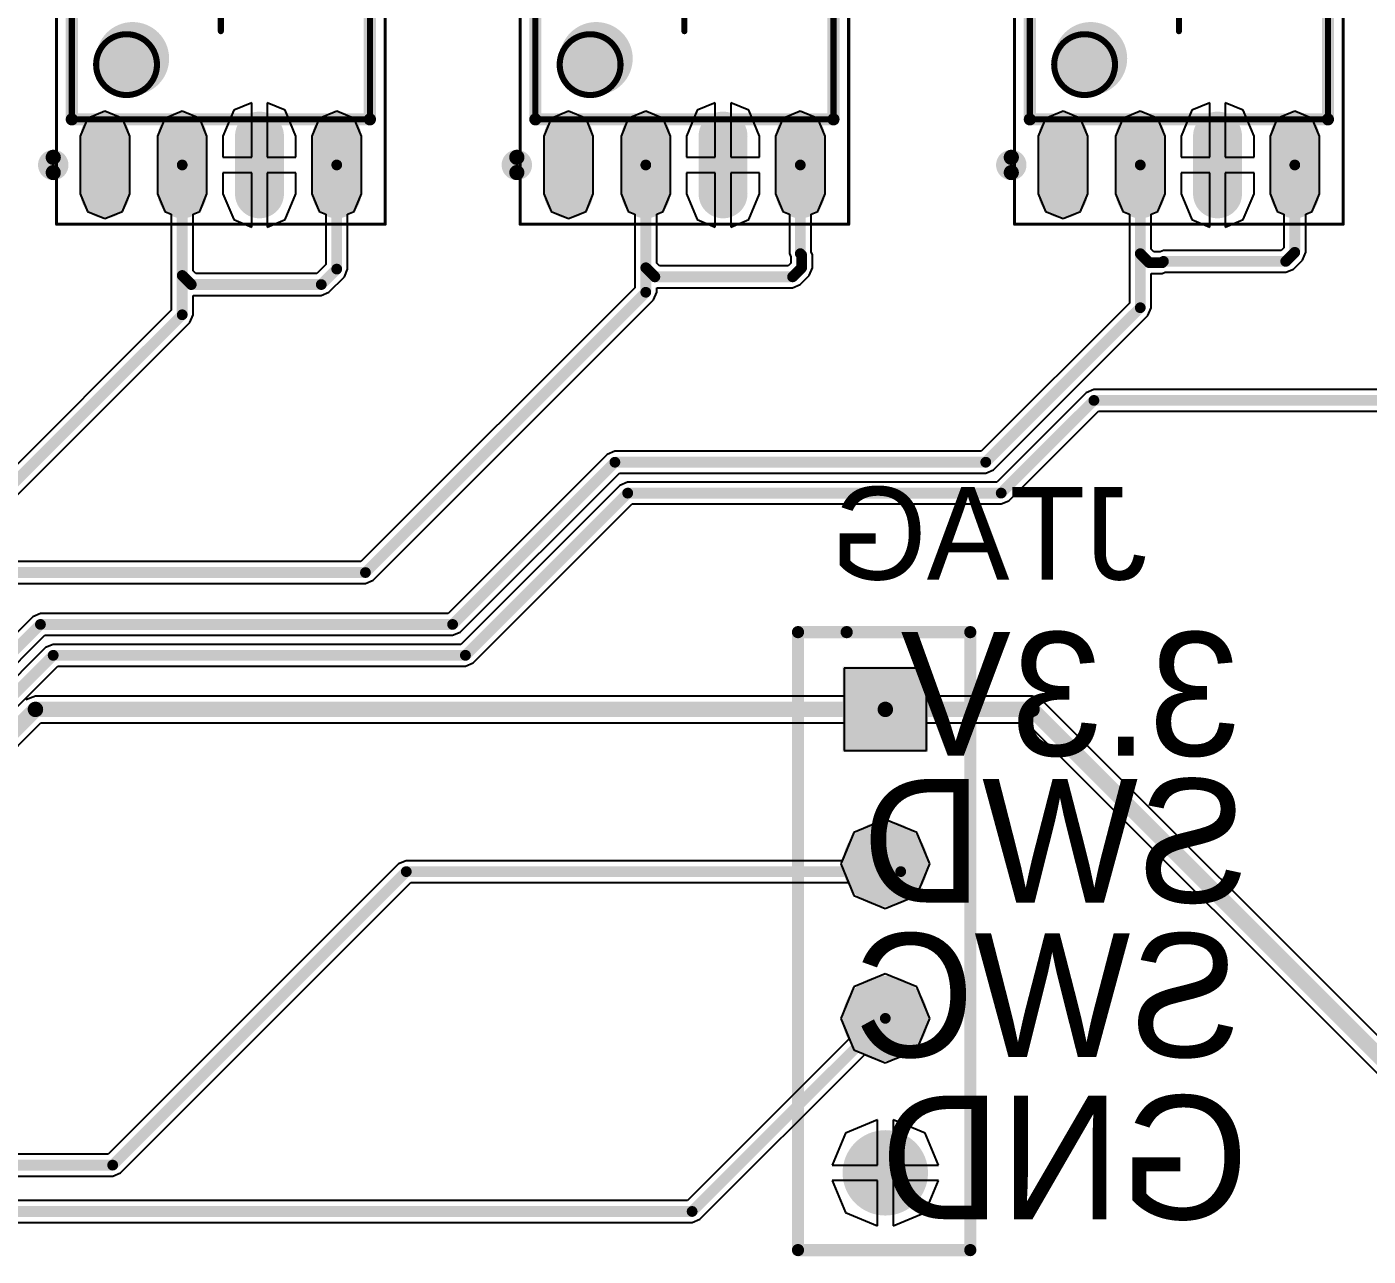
# Model space of a CAD drawing. Header units: millimetres. Extents: x 67 to 176, y 11 to 117.
# Drawn here: x 137.53 to 159.58, y 69.37 to 89.58 of the extents above; entities that cross this region are included whole.
import ezdxf

# ---------------------------------------------------------------- set-up
doc = ezdxf.new("R2010")
doc.units = ezdxf.units.MM
for name, color, linetype in [('BottomLayer', 5, 'Continuous'), ('BottomOverlay', 54, 'Continuous'), ('BottomSolder', 6, 'Continuous'), ('Mechanical13', 56, 'Continuous'), ('Mechanical15', 56, 'Continuous'), ('MultiLayer', 9, 'Continuous'), ('PadHoleLayer', 156, 'Continuous'), ('TopLayer', 1, 'Continuous'), ('TopOverlay', 2, 'Continuous'), ('TopPaste', 8, 'Continuous'), ('TopSolder', 216, 'Continuous')]:
    doc.layers.add(name, color=color, linetype=linetype)

# ---------------------------------------------------------------- blocks, each defined once
blk = doc.blocks.new('JTAG_____________B_4')
at = {"layer": 'BottomLayer', "const_width": 0.6}
for points in [[(-0.3, 7.62, 1), (0.3, 7.62, 1)], [(-0.3, 5.08, 1), (0.3, 5.08, 1)], [(-0.3, 2.54, 1), (0.3, 2.54, 1)]]:
    blk.add_lwpolyline(points, format="xyb", close=True, dxfattribs=at)
at = {"layer": 'BottomLayer'}
blk.add_solid([(-0.6, -0.6), (0.6, -0.6), (-0.6, 0.6), (0.6, 0.6)], dxfattribs=at)
at = {"layer": 'BottomOverlay', "const_width": 0.2}
for points in [[(1.435, 8.89), (-1.397, 8.89)], [(-1.397, 8.89), (-1.397, -1.27)], [(1.435, 8.89), (1.435, -1.27)], [(1.435, -1.27), (-1.397, -1.27)], [(1.435, -1.27), (0.635, -1.27)]]:
    blk.add_lwpolyline(points, dxfattribs=at)
at = {"layer": 'BottomOverlay', "const_width": 0.1}
for points in [[(-1.447, 8.89, 1), (-1.347, 8.89, 1)], [(-1.447, 8.89, 1), (-1.347, 8.89, 1)], [(1.385, 8.89, 1), (1.485, 8.89, 1)], [(1.385, 8.89, 1), (1.485, 8.89, 1)], [(-1.447, -1.27, 1), (-1.347, -1.27, 1)], [(-1.447, -1.27, 1), (-1.347, -1.27, 1)], [(0.585, -1.27, 1), (0.685, -1.27, 1)], [(1.385, -1.27, 1), (1.485, -1.27, 1)], [(1.385, -1.27, 1), (1.485, -1.27, 1)], [(1.385, -1.27, 1), (1.485, -1.27, 1)]]:
    blk.add_lwpolyline(points, format="xyb", close=True, dxfattribs=at)
at = {"layer": 'BottomSolder', "const_width": 0.702}
for points in [[(-0.351, 7.62, 1), (0.351, 7.62, 1)], [(-0.351, 5.08, 1), (0.351, 5.08, 1)], [(-0.351, 2.54, 1), (0.351, 2.54, 1)]]:
    blk.add_lwpolyline(points, format="xyb", close=True, dxfattribs=at)
at = {"layer": 'BottomSolder'}
blk.add_solid([(-0.702, -0.702), (0.702, -0.702), (-0.702, 0.702), (0.702, 0.702)], dxfattribs=at)
at = {"layer": 'MultiLayer', "const_width": 0.6}
for points in [[(-0.3, 7.62, 1), (0.3, 7.62, 1)], [(-0.3, 5.08, 1), (0.3, 5.08, 1)], [(-0.3, 2.54, 1), (0.3, 2.54, 1)]]:
    blk.add_lwpolyline(points, format="xyb", close=True, dxfattribs=at)
at = {"layer": 'MultiLayer'}
blk.add_solid([(-0.6, -0.6), (0.6, -0.6), (-0.6, 0.6), (0.6, 0.6)], dxfattribs=at)
at = {"layer": 'PadHoleLayer', "const_width": 0.3}
for points in [[(-0.15, 7.62, 1), (0.15, 7.62, 1)], [(-0.15, 5.08, 1), (0.15, 5.08, 1)], [(-0.15, 2.54, 1), (0.15, 2.54, 1)], [(-0.15, 0, 1), (0.15, 0, 1)]]:
    blk.add_lwpolyline(points, format="xyb", close=True, dxfattribs=at)
at = {"layer": 'TopLayer', "const_width": 0.6}
for points in [[(-0.3, 7.62, 1), (0.3, 7.62, 1)], [(-0.3, 5.08, 1), (0.3, 5.08, 1)], [(-0.3, 2.54, 1), (0.3, 2.54, 1)]]:
    blk.add_lwpolyline(points, format="xyb", close=True, dxfattribs=at)
at = {"layer": 'TopLayer'}
blk.add_solid([(-0.6, -0.6), (0.6, -0.6), (-0.6, 0.6), (0.6, 0.6)], dxfattribs=at)
at = {"layer": 'TopSolder', "const_width": 0.702}
for points in [[(-0.351, 7.62, 1), (0.351, 7.62, 1)], [(-0.351, 5.08, 1), (0.351, 5.08, 1)], [(-0.351, 2.54, 1), (0.351, 2.54, 1)]]:
    blk.add_lwpolyline(points, format="xyb", close=True, dxfattribs=at)
at = {"layer": 'TopSolder'}
blk.add_solid([(-0.702, -0.702), (0.702, -0.702), (-0.702, 0.702), (0.702, 0.702)], dxfattribs=at)
blk = doc.blocks.new('TC4428_60')
at = {"layer": 'Mechanical13', "const_width": 0.1}
for points in [[(-1.95, 2.45), (-1.95, -2.45)], [(-1.95, 2.45), (1.95, 2.45)], [(1.95, 2.45), (1.95, -2.45)], [(-1.95, -2.45), (1.95, -2.45)]]:
    blk.add_lwpolyline(points, dxfattribs=at)
at = {"layer": 'Mechanical13'}
for points, const_width in [([(-1.975, 2.45, 1), (-1.925, 2.45, 1)], 0.05), ([(-1.975, 2.45, 1), (-1.925, 2.45, 1)], 0.05), ([(1.925, 2.45, 1), (1.975, 2.45, 1)], 0.05), ([(1.925, 2.45, 1), (1.975, 2.45, 1)], 0.05), ([(-0.55, 1.55, 1), (-1.55, 1.55, 1)], 0.1), ([(-1.575, 1.55, 1), (-1.525, 1.55, 1)], 0.05), ([(-0.575, 1.55, 1), (-0.525, 1.55, 1)], 0.05), ([(-1.975, -2.45, 1), (-1.925, -2.45, 1)], 0.05), ([(-1.975, -2.45, 1), (-1.925, -2.45, 1)], 0.05), ([(1.925, -2.45, 1), (1.975, -2.45, 1)], 0.05), ([(1.925, -2.45, 1), (1.975, -2.45, 1)], 0.05)]:
    blk.add_lwpolyline(points, format="xyb", close=True, dxfattribs=dict(at, const_width=const_width))
at = {"layer": 'Mechanical15'}
for points, const_width in [([(-3.675, 2.7), (-3.675, -2.7)], 0.05), ([(-3.675, 2.7), (3.675, 2.7)], 0.05), ([(3.675, 2.7), (3.675, -2.7)], 0.05), ([(0, 0.5), (0, -0.5)], 0.1), ([(-0.5, 0), (0.5, 0)], 0.1), ([(-3.675, -2.7), (3.675, -2.7)], 0.05)]:
    blk.add_lwpolyline(points, dxfattribs=dict(at, const_width=const_width))
for points, const_width in [([(-3.687, 2.7, 1), (-3.662, 2.7, 1)], 0.025), ([(-3.687, 2.7, 1), (-3.662, 2.7, 1)], 0.025), ([(3.663, 2.7, 1), (3.688, 2.7, 1)], 0.025), ([(3.663, 2.7, 1), (3.688, 2.7, 1)], 0.025), ([(-0.025, 0.5, 1), (0.025, 0.5, 1)], 0.05), ([(-0.525, 0, 1), (-0.475, 0, 1)], 0.05), ([(0.475, 0, 1), (0.525, 0, 1)], 0.05), ([(-0.025, -0.5, 1), (0.025, -0.5, 1)], 0.05), ([(-3.687, -2.7, 1), (-3.662, -2.7, 1)], 0.025), ([(-3.687, -2.7, 1), (-3.662, -2.7, 1)], 0.025), ([(3.663, -2.7, 1), (3.688, -2.7, 1)], 0.025), ([(3.663, -2.7, 1), (3.688, -2.7, 1)], 0.025)]:
    blk.add_lwpolyline(points, format="xyb", close=True, dxfattribs=dict(at, const_width=const_width))
at = {"layer": 'TopLayer', "const_width": 0.6}
for points in [[(-3.175, 1.905), (-2.225, 1.905)], [(2.225, 1.905), (3.175, 1.905)], [(-3.175, 0.635), (-2.225, 0.635)], [(2.225, 0.635), (3.175, 0.635)], [(-3.175, -0.635), (-2.225, -0.635)], [(2.225, -0.635), (3.175, -0.635)], [(-3.175, -1.905), (-2.225, -1.905)], [(2.225, -1.905), (3.175, -1.905)]]:
    blk.add_lwpolyline(points, dxfattribs=at)
at = {"layer": 'TopLayer', "const_width": 0.3}
for points in [[(-3.325, 1.905, 1), (-3.025, 1.905, 1)], [(-2.375, 1.905, 1), (-2.075, 1.905, 1)], [(2.075, 1.905, 1), (2.375, 1.905, 1)], [(3.025, 1.905, 1), (3.325, 1.905, 1)], [(-3.325, 0.635, 1), (-3.025, 0.635, 1)], [(-2.375, 0.635, 1), (-2.075, 0.635, 1)], [(2.075, 0.635, 1), (2.375, 0.635, 1)], [(3.025, 0.635, 1), (3.325, 0.635, 1)], [(-3.325, -0.635, 1), (-3.025, -0.635, 1)], [(-2.375, -0.635, 1), (-2.075, -0.635, 1)], [(2.075, -0.635, 1), (2.375, -0.635, 1)], [(3.025, -0.635, 1), (3.325, -0.635, 1)], [(-3.325, -1.905, 1), (-3.025, -1.905, 1)], [(-2.375, -1.905, 1), (-2.075, -1.905, 1)], [(2.075, -1.905, 1), (2.375, -1.905, 1)], [(3.025, -1.905, 1), (3.325, -1.905, 1)]]:
    blk.add_lwpolyline(points, format="xyb", close=True, dxfattribs=at)
at = {"layer": 'TopOverlay'}
for points, const_width in [([(-2.575, 2.755, 1), (-2.825, 2.755, 1)], 0.25), ([(-2.887, 2.755, 1), (-2.763, 2.755, 1)], 0.125), ([(-2.637, 2.755, 1), (-2.512, 2.755, 1)], 0.125), ([(-2, 2.45, 1), (-1.9, 2.45, 1)], 0.1), ([(-2, 2.45, 1), (-1.9, 2.45, 1)], 0.1), ([(1.9, 2.45, 1), (2, 2.45, 1)], 0.1), ([(1.9, 2.45, 1), (2, 2.45, 1)], 0.1), ([(-0.65, 1.45, 1), (-1.25, 1.45, 1)], 0.6), ([(-1.4, 1.45, 1), (-1.1, 1.45, 1)], 0.3), ([(-0.8, 1.45, 1), (-0.5, 1.45, 1)], 0.3), ([(-2, -2.45, 1), (-1.9, -2.45, 1)], 0.1), ([(-2, -2.45, 1), (-1.9, -2.45, 1)], 0.1), ([(1.9, -2.45, 1), (2, -2.45, 1)], 0.1), ([(1.9, -2.45, 1), (2, -2.45, 1)], 0.1)]:
    blk.add_lwpolyline(points, format="xyb", close=True, dxfattribs=dict(at, const_width=const_width))
at = {"layer": 'TopOverlay', "const_width": 0.2}
for points in [[(-1.95, 2.45), (-1.95, -2.45)], [(-1.95, 2.45), (1.95, 2.45)], [(1.95, 2.45), (1.95, -2.45)], [(-1.95, -2.45), (1.95, -2.45)]]:
    blk.add_lwpolyline(points, dxfattribs=at)
at = {"layer": 'TopPaste', "const_width": 0.6}
for points in [[(-3.175, 1.905), (-2.225, 1.905)], [(2.225, 1.905), (3.175, 1.905)], [(-3.175, 0.635), (-2.225, 0.635)], [(2.225, 0.635), (3.175, 0.635)], [(-3.175, -0.635), (-2.225, -0.635)], [(2.225, -0.635), (3.175, -0.635)], [(-3.175, -1.905), (-2.225, -1.905)], [(2.225, -1.905), (3.175, -1.905)]]:
    blk.add_lwpolyline(points, dxfattribs=at)
at = {"layer": 'TopPaste', "const_width": 0.3}
for points in [[(-3.325, 1.905, 1), (-3.025, 1.905, 1)], [(-2.375, 1.905, 1), (-2.075, 1.905, 1)], [(2.075, 1.905, 1), (2.375, 1.905, 1)], [(3.025, 1.905, 1), (3.325, 1.905, 1)], [(-3.325, 0.635, 1), (-3.025, 0.635, 1)], [(-2.375, 0.635, 1), (-2.075, 0.635, 1)], [(2.075, 0.635, 1), (2.375, 0.635, 1)], [(3.025, 0.635, 1), (3.325, 0.635, 1)], [(-3.325, -0.635, 1), (-3.025, -0.635, 1)], [(-2.375, -0.635, 1), (-2.075, -0.635, 1)], [(2.075, -0.635, 1), (2.375, -0.635, 1)], [(3.025, -0.635, 1), (3.325, -0.635, 1)], [(-3.325, -1.905, 1), (-3.025, -1.905, 1)], [(-2.375, -1.905, 1), (-2.075, -1.905, 1)], [(2.075, -1.905, 1), (2.375, -1.905, 1)], [(3.025, -1.905, 1), (3.325, -1.905, 1)]]:
    blk.add_lwpolyline(points, format="xyb", close=True, dxfattribs=at)
at = {"layer": 'TopSolder', "const_width": 0.803}
for points in [[(-3.175, 1.905), (-2.225, 1.905)], [(2.225, 1.905), (3.175, 1.905)], [(-3.175, 0.635), (-2.225, 0.635)], [(2.225, 0.635), (3.175, 0.635)], [(-3.175, -0.635), (-2.225, -0.635)], [(2.225, -0.635), (3.175, -0.635)], [(-3.175, -1.905), (-2.225, -1.905)], [(2.225, -1.905), (3.175, -1.905)]]:
    blk.add_lwpolyline(points, dxfattribs=at)
at = {"layer": 'TopSolder', "const_width": 0.402}
for points in [[(-3.376, 1.905, 1), (-2.974, 1.905, 1)], [(-2.426, 1.905, 1), (-2.024, 1.905, 1)], [(2.024, 1.905, 1), (2.426, 1.905, 1)], [(2.974, 1.905, 1), (3.376, 1.905, 1)], [(-3.376, 0.635, 1), (-2.974, 0.635, 1)], [(-2.426, 0.635, 1), (-2.024, 0.635, 1)], [(2.024, 0.635, 1), (2.426, 0.635, 1)], [(2.974, 0.635, 1), (3.376, 0.635, 1)], [(-3.376, -0.635, 1), (-2.974, -0.635, 1)], [(-2.426, -0.635, 1), (-2.024, -0.635, 1)], [(2.024, -0.635, 1), (2.426, -0.635, 1)], [(2.974, -0.635, 1), (3.376, -0.635, 1)], [(-3.376, -1.905, 1), (-2.974, -1.905, 1)], [(-2.426, -1.905, 1), (-2.024, -1.905, 1)], [(2.024, -1.905, 1), (2.426, -1.905, 1)], [(2.974, -1.905, 1), (3.376, -1.905, 1)]]:
    blk.add_lwpolyline(points, format="xyb", close=True, dxfattribs=at)
blk = doc.blocks.new('TC4428_63')
at = {"layer": 'Mechanical13', "const_width": 0.1}
for points in [[(-1.95, 2.45), (1.95, 2.45)], [(-1.95, 2.45), (-1.95, -2.45)], [(1.95, 2.45), (1.95, -2.45)], [(-1.95, -2.45), (1.95, -2.45)]]:
    blk.add_lwpolyline(points, dxfattribs=at)
at = {"layer": 'Mechanical13'}
for points, const_width in [([(-1.975, 2.45, 1), (-1.925, 2.45, 1)], 0.05), ([(-1.975, 2.45, 1), (-1.925, 2.45, 1)], 0.05), ([(1.925, 2.45, 1), (1.975, 2.45, 1)], 0.05), ([(1.925, 2.45, 1), (1.975, 2.45, 1)], 0.05), ([(-0.55, 1.55, 1), (-1.55, 1.55, 1)], 0.1), ([(-1.575, 1.55, 1), (-1.525, 1.55, 1)], 0.05), ([(-0.575, 1.55, 1), (-0.525, 1.55, 1)], 0.05), ([(-1.975, -2.45, 1), (-1.925, -2.45, 1)], 0.05), ([(-1.975, -2.45, 1), (-1.925, -2.45, 1)], 0.05), ([(1.925, -2.45, 1), (1.975, -2.45, 1)], 0.05), ([(1.925, -2.45, 1), (1.975, -2.45, 1)], 0.05)]:
    blk.add_lwpolyline(points, format="xyb", close=True, dxfattribs=dict(at, const_width=const_width))
at = {"layer": 'Mechanical15'}
for points, const_width in [([(-3.675, 2.7), (3.675, 2.7)], 0.05), ([(-3.675, 2.7), (-3.675, -2.7)], 0.05), ([(3.675, 2.7), (3.675, -2.7)], 0.05), ([(0, 0.5), (0, -0.5)], 0.1), ([(-0.5, 0), (0.5, 0)], 0.1), ([(-3.675, -2.7), (3.675, -2.7)], 0.05)]:
    blk.add_lwpolyline(points, dxfattribs=dict(at, const_width=const_width))
for points, const_width in [([(-3.687, 2.7, 1), (-3.662, 2.7, 1)], 0.025), ([(-3.687, 2.7, 1), (-3.662, 2.7, 1)], 0.025), ([(3.663, 2.7, 1), (3.688, 2.7, 1)], 0.025), ([(3.663, 2.7, 1), (3.688, 2.7, 1)], 0.025), ([(-0.025, 0.5, 1), (0.025, 0.5, 1)], 0.05), ([(-0.525, 0, 1), (-0.475, 0, 1)], 0.05), ([(0.475, 0, 1), (0.525, 0, 1)], 0.05), ([(-0.025, -0.5, 1), (0.025, -0.5, 1)], 0.05), ([(-3.687, -2.7, 1), (-3.662, -2.7, 1)], 0.025), ([(-3.687, -2.7, 1), (-3.662, -2.7, 1)], 0.025), ([(3.663, -2.7, 1), (3.688, -2.7, 1)], 0.025), ([(3.663, -2.7, 1), (3.688, -2.7, 1)], 0.025)]:
    blk.add_lwpolyline(points, format="xyb", close=True, dxfattribs=dict(at, const_width=const_width))
at = {"layer": 'TopLayer', "const_width": 0.6}
for points in [[(-3.175, 1.905), (-2.225, 1.905)], [(2.225, 1.905), (3.175, 1.905)], [(-3.175, 0.635), (-2.225, 0.635)], [(2.225, 0.635), (3.175, 0.635)], [(-3.175, -0.635), (-2.225, -0.635)], [(2.225, -0.635), (3.175, -0.635)], [(-3.175, -1.905), (-2.225, -1.905)], [(2.225, -1.905), (3.175, -1.905)]]:
    blk.add_lwpolyline(points, dxfattribs=at)
at = {"layer": 'TopLayer', "const_width": 0.3}
for points in [[(-3.325, 1.905, 1), (-3.025, 1.905, 1)], [(-2.375, 1.905, 1), (-2.075, 1.905, 1)], [(2.075, 1.905, 1), (2.375, 1.905, 1)], [(3.025, 1.905, 1), (3.325, 1.905, 1)], [(-3.325, 0.635, 1), (-3.025, 0.635, 1)], [(-2.375, 0.635, 1), (-2.075, 0.635, 1)], [(2.075, 0.635, 1), (2.375, 0.635, 1)], [(3.025, 0.635, 1), (3.325, 0.635, 1)], [(-3.325, -0.635, 1), (-3.025, -0.635, 1)], [(-2.375, -0.635, 1), (-2.075, -0.635, 1)], [(2.075, -0.635, 1), (2.375, -0.635, 1)], [(3.025, -0.635, 1), (3.325, -0.635, 1)], [(-3.325, -1.905, 1), (-3.025, -1.905, 1)], [(-2.375, -1.905, 1), (-2.075, -1.905, 1)], [(2.075, -1.905, 1), (2.375, -1.905, 1)], [(3.025, -1.905, 1), (3.325, -1.905, 1)]]:
    blk.add_lwpolyline(points, format="xyb", close=True, dxfattribs=at)
at = {"layer": 'TopOverlay'}
for points, const_width in [([(-2.575, 2.755, 1), (-2.825, 2.755, 1)], 0.25), ([(-2.887, 2.755, 1), (-2.763, 2.755, 1)], 0.125), ([(-2.637, 2.755, 1), (-2.512, 2.755, 1)], 0.125), ([(-2, 2.45, 1), (-1.9, 2.45, 1)], 0.1), ([(-2, 2.45, 1), (-1.9, 2.45, 1)], 0.1), ([(1.9, 2.45, 1), (2, 2.45, 1)], 0.1), ([(1.9, 2.45, 1), (2, 2.45, 1)], 0.1), ([(-0.65, 1.45, 1), (-1.25, 1.45, 1)], 0.6), ([(-1.4, 1.45, 1), (-1.1, 1.45, 1)], 0.3), ([(-0.8, 1.45, 1), (-0.5, 1.45, 1)], 0.3), ([(-2, -2.45, 1), (-1.9, -2.45, 1)], 0.1), ([(-2, -2.45, 1), (-1.9, -2.45, 1)], 0.1), ([(1.9, -2.45, 1), (2, -2.45, 1)], 0.1), ([(1.9, -2.45, 1), (2, -2.45, 1)], 0.1)]:
    blk.add_lwpolyline(points, format="xyb", close=True, dxfattribs=dict(at, const_width=const_width))
at = {"layer": 'TopOverlay', "const_width": 0.2}
for points in [[(-1.95, 2.45), (1.95, 2.45)], [(-1.95, 2.45), (-1.95, -2.45)], [(1.95, 2.45), (1.95, -2.45)], [(-1.95, -2.45), (1.95, -2.45)]]:
    blk.add_lwpolyline(points, dxfattribs=at)
at = {"layer": 'TopPaste', "const_width": 0.6}
for points in [[(-3.175, 1.905), (-2.225, 1.905)], [(2.225, 1.905), (3.175, 1.905)], [(-3.175, 0.635), (-2.225, 0.635)], [(2.225, 0.635), (3.175, 0.635)], [(-3.175, -0.635), (-2.225, -0.635)], [(2.225, -0.635), (3.175, -0.635)], [(-3.175, -1.905), (-2.225, -1.905)], [(2.225, -1.905), (3.175, -1.905)]]:
    blk.add_lwpolyline(points, dxfattribs=at)
at = {"layer": 'TopPaste', "const_width": 0.3}
for points in [[(-3.325, 1.905, 1), (-3.025, 1.905, 1)], [(-2.375, 1.905, 1), (-2.075, 1.905, 1)], [(2.075, 1.905, 1), (2.375, 1.905, 1)], [(3.025, 1.905, 1), (3.325, 1.905, 1)], [(-3.325, 0.635, 1), (-3.025, 0.635, 1)], [(-2.375, 0.635, 1), (-2.075, 0.635, 1)], [(2.075, 0.635, 1), (2.375, 0.635, 1)], [(3.025, 0.635, 1), (3.325, 0.635, 1)], [(-3.325, -0.635, 1), (-3.025, -0.635, 1)], [(-2.375, -0.635, 1), (-2.075, -0.635, 1)], [(2.075, -0.635, 1), (2.375, -0.635, 1)], [(3.025, -0.635, 1), (3.325, -0.635, 1)], [(-3.325, -1.905, 1), (-3.025, -1.905, 1)], [(-2.375, -1.905, 1), (-2.075, -1.905, 1)], [(2.075, -1.905, 1), (2.375, -1.905, 1)], [(3.025, -1.905, 1), (3.325, -1.905, 1)]]:
    blk.add_lwpolyline(points, format="xyb", close=True, dxfattribs=at)
at = {"layer": 'TopSolder', "const_width": 0.803}
for points in [[(-3.175, 1.905), (-2.225, 1.905)], [(2.225, 1.905), (3.175, 1.905)], [(-3.175, 0.635), (-2.225, 0.635)], [(2.225, 0.635), (3.175, 0.635)], [(-3.175, -0.635), (-2.225, -0.635)], [(2.225, -0.635), (3.175, -0.635)], [(-3.175, -1.905), (-2.225, -1.905)], [(2.225, -1.905), (3.175, -1.905)]]:
    blk.add_lwpolyline(points, dxfattribs=at)
at = {"layer": 'TopSolder', "const_width": 0.402}
for points in [[(-3.376, 1.905, 1), (-2.974, 1.905, 1)], [(-2.426, 1.905, 1), (-2.024, 1.905, 1)], [(2.024, 1.905, 1), (2.426, 1.905, 1)], [(2.974, 1.905, 1), (3.376, 1.905, 1)], [(-3.376, 0.635, 1), (-2.974, 0.635, 1)], [(-2.426, 0.635, 1), (-2.024, 0.635, 1)], [(2.024, 0.635, 1), (2.426, 0.635, 1)], [(2.974, 0.635, 1), (3.376, 0.635, 1)], [(-3.376, -0.635, 1), (-2.974, -0.635, 1)], [(-2.426, -0.635, 1), (-2.024, -0.635, 1)], [(2.024, -0.635, 1), (2.426, -0.635, 1)], [(2.974, -0.635, 1), (3.376, -0.635, 1)], [(-3.376, -1.905, 1), (-2.974, -1.905, 1)], [(-2.426, -1.905, 1), (-2.024, -1.905, 1)], [(2.024, -1.905, 1), (2.426, -1.905, 1)], [(2.974, -1.905, 1), (3.376, -1.905, 1)]]:
    blk.add_lwpolyline(points, format="xyb", close=True, dxfattribs=at)
blk = doc.blocks.new('TC4428_75')
at = {"layer": 'Mechanical13', "const_width": 0.1}
for points in [[(-1.95, 2.45), (1.95, 2.45)], [(-1.95, 2.45), (-1.95, -2.45)], [(1.95, 2.45), (1.95, -2.45)], [(-1.95, -2.45), (1.95, -2.45)]]:
    blk.add_lwpolyline(points, dxfattribs=at)
at = {"layer": 'Mechanical13'}
for points, const_width in [([(-1.975, 2.45, 1), (-1.925, 2.45, 1)], 0.05), ([(-1.975, 2.45, 1), (-1.925, 2.45, 1)], 0.05), ([(1.925, 2.45, 1), (1.975, 2.45, 1)], 0.05), ([(1.925, 2.45, 1), (1.975, 2.45, 1)], 0.05), ([(-0.55, 1.55, 1), (-1.55, 1.55, 1)], 0.1), ([(-1.575, 1.55, 1), (-1.525, 1.55, 1)], 0.05), ([(-0.575, 1.55, 1), (-0.525, 1.55, 1)], 0.05), ([(-1.975, -2.45, 1), (-1.925, -2.45, 1)], 0.05), ([(-1.975, -2.45, 1), (-1.925, -2.45, 1)], 0.05), ([(1.925, -2.45, 1), (1.975, -2.45, 1)], 0.05), ([(1.925, -2.45, 1), (1.975, -2.45, 1)], 0.05)]:
    blk.add_lwpolyline(points, format="xyb", close=True, dxfattribs=dict(at, const_width=const_width))
at = {"layer": 'Mechanical15'}
for points, const_width in [([(-3.675, 2.7), (3.675, 2.7)], 0.05), ([(-3.675, 2.7), (-3.675, -2.7)], 0.05), ([(3.675, 2.7), (3.675, -2.7)], 0.05), ([(0, 0.5), (0, -0.5)], 0.1), ([(-0.5, 0), (0.5, 0)], 0.1), ([(-3.675, -2.7), (3.675, -2.7)], 0.05)]:
    blk.add_lwpolyline(points, dxfattribs=dict(at, const_width=const_width))
for points, const_width in [([(-3.687, 2.7, 1), (-3.662, 2.7, 1)], 0.025), ([(-3.687, 2.7, 1), (-3.662, 2.7, 1)], 0.025), ([(3.663, 2.7, 1), (3.688, 2.7, 1)], 0.025), ([(3.663, 2.7, 1), (3.688, 2.7, 1)], 0.025), ([(-0.025, 0.5, 1), (0.025, 0.5, 1)], 0.05), ([(-0.525, 0, 1), (-0.475, 0, 1)], 0.05), ([(0.475, 0, 1), (0.525, 0, 1)], 0.05), ([(-0.025, -0.5, 1), (0.025, -0.5, 1)], 0.05), ([(-3.687, -2.7, 1), (-3.662, -2.7, 1)], 0.025), ([(-3.687, -2.7, 1), (-3.662, -2.7, 1)], 0.025), ([(3.663, -2.7, 1), (3.688, -2.7, 1)], 0.025), ([(3.663, -2.7, 1), (3.688, -2.7, 1)], 0.025)]:
    blk.add_lwpolyline(points, format="xyb", close=True, dxfattribs=dict(at, const_width=const_width))
at = {"layer": 'TopLayer', "const_width": 0.6}
for points in [[(-3.175, 1.905), (-2.225, 1.905)], [(2.225, 1.905), (3.175, 1.905)], [(-3.175, 0.635), (-2.225, 0.635)], [(2.225, 0.635), (3.175, 0.635)], [(-3.175, -0.635), (-2.225, -0.635)], [(2.225, -0.635), (3.175, -0.635)], [(-3.175, -1.905), (-2.225, -1.905)], [(2.225, -1.905), (3.175, -1.905)]]:
    blk.add_lwpolyline(points, dxfattribs=at)
at = {"layer": 'TopLayer', "const_width": 0.3}
for points in [[(-3.325, 1.905, 1), (-3.025, 1.905, 1)], [(-2.375, 1.905, 1), (-2.075, 1.905, 1)], [(2.075, 1.905, 1), (2.375, 1.905, 1)], [(3.025, 1.905, 1), (3.325, 1.905, 1)], [(-3.325, 0.635, 1), (-3.025, 0.635, 1)], [(-2.375, 0.635, 1), (-2.075, 0.635, 1)], [(2.075, 0.635, 1), (2.375, 0.635, 1)], [(3.025, 0.635, 1), (3.325, 0.635, 1)], [(-3.325, -0.635, 1), (-3.025, -0.635, 1)], [(-2.375, -0.635, 1), (-2.075, -0.635, 1)], [(2.075, -0.635, 1), (2.375, -0.635, 1)], [(3.025, -0.635, 1), (3.325, -0.635, 1)], [(-3.325, -1.905, 1), (-3.025, -1.905, 1)], [(-2.375, -1.905, 1), (-2.075, -1.905, 1)], [(2.075, -1.905, 1), (2.375, -1.905, 1)], [(3.025, -1.905, 1), (3.325, -1.905, 1)]]:
    blk.add_lwpolyline(points, format="xyb", close=True, dxfattribs=at)
at = {"layer": 'TopOverlay'}
for points, const_width in [([(-2.575, 2.755, 1), (-2.825, 2.755, 1)], 0.25), ([(-2.887, 2.755, 1), (-2.763, 2.755, 1)], 0.125), ([(-2.637, 2.755, 1), (-2.512, 2.755, 1)], 0.125), ([(-2, 2.45, 1), (-1.9, 2.45, 1)], 0.1), ([(-2, 2.45, 1), (-1.9, 2.45, 1)], 0.1), ([(1.9, 2.45, 1), (2, 2.45, 1)], 0.1), ([(1.9, 2.45, 1), (2, 2.45, 1)], 0.1), ([(-0.65, 1.45, 1), (-1.25, 1.45, 1)], 0.6), ([(-1.4, 1.45, 1), (-1.1, 1.45, 1)], 0.3), ([(-0.8, 1.45, 1), (-0.5, 1.45, 1)], 0.3), ([(-2, -2.45, 1), (-1.9, -2.45, 1)], 0.1), ([(-2, -2.45, 1), (-1.9, -2.45, 1)], 0.1), ([(1.9, -2.45, 1), (2, -2.45, 1)], 0.1), ([(1.9, -2.45, 1), (2, -2.45, 1)], 0.1)]:
    blk.add_lwpolyline(points, format="xyb", close=True, dxfattribs=dict(at, const_width=const_width))
at = {"layer": 'TopOverlay', "const_width": 0.2}
for points in [[(-1.95, 2.45), (1.95, 2.45)], [(-1.95, 2.45), (-1.95, -2.45)], [(1.95, 2.45), (1.95, -2.45)], [(-1.95, -2.45), (1.95, -2.45)]]:
    blk.add_lwpolyline(points, dxfattribs=at)
at = {"layer": 'TopPaste', "const_width": 0.6}
for points in [[(-3.175, 1.905), (-2.225, 1.905)], [(2.225, 1.905), (3.175, 1.905)], [(-3.175, 0.635), (-2.225, 0.635)], [(2.225, 0.635), (3.175, 0.635)], [(-3.175, -0.635), (-2.225, -0.635)], [(2.225, -0.635), (3.175, -0.635)], [(-3.175, -1.905), (-2.225, -1.905)], [(2.225, -1.905), (3.175, -1.905)]]:
    blk.add_lwpolyline(points, dxfattribs=at)
at = {"layer": 'TopPaste', "const_width": 0.3}
for points in [[(-3.325, 1.905, 1), (-3.025, 1.905, 1)], [(-2.375, 1.905, 1), (-2.075, 1.905, 1)], [(2.075, 1.905, 1), (2.375, 1.905, 1)], [(3.025, 1.905, 1), (3.325, 1.905, 1)], [(-3.325, 0.635, 1), (-3.025, 0.635, 1)], [(-2.375, 0.635, 1), (-2.075, 0.635, 1)], [(2.075, 0.635, 1), (2.375, 0.635, 1)], [(3.025, 0.635, 1), (3.325, 0.635, 1)], [(-3.325, -0.635, 1), (-3.025, -0.635, 1)], [(-2.375, -0.635, 1), (-2.075, -0.635, 1)], [(2.075, -0.635, 1), (2.375, -0.635, 1)], [(3.025, -0.635, 1), (3.325, -0.635, 1)], [(-3.325, -1.905, 1), (-3.025, -1.905, 1)], [(-2.375, -1.905, 1), (-2.075, -1.905, 1)], [(2.075, -1.905, 1), (2.375, -1.905, 1)], [(3.025, -1.905, 1), (3.325, -1.905, 1)]]:
    blk.add_lwpolyline(points, format="xyb", close=True, dxfattribs=at)
at = {"layer": 'TopSolder', "const_width": 0.803}
for points in [[(-3.175, 1.905), (-2.225, 1.905)], [(2.225, 1.905), (3.175, 1.905)], [(-3.175, 0.635), (-2.225, 0.635)], [(2.225, 0.635), (3.175, 0.635)], [(-3.175, -0.635), (-2.225, -0.635)], [(2.225, -0.635), (3.175, -0.635)], [(-3.175, -1.905), (-2.225, -1.905)], [(2.225, -1.905), (3.175, -1.905)]]:
    blk.add_lwpolyline(points, dxfattribs=at)
at = {"layer": 'TopSolder', "const_width": 0.402}
for points in [[(-3.376, 1.905, 1), (-2.974, 1.905, 1)], [(-2.426, 1.905, 1), (-2.024, 1.905, 1)], [(2.024, 1.905, 1), (2.426, 1.905, 1)], [(2.974, 1.905, 1), (3.376, 1.905, 1)], [(-3.376, 0.635, 1), (-2.974, 0.635, 1)], [(-2.426, 0.635, 1), (-2.024, 0.635, 1)], [(2.024, 0.635, 1), (2.426, 0.635, 1)], [(2.974, 0.635, 1), (3.376, 0.635, 1)], [(-3.376, -0.635, 1), (-2.974, -0.635, 1)], [(-2.426, -0.635, 1), (-2.024, -0.635, 1)], [(2.024, -0.635, 1), (2.426, -0.635, 1)], [(2.974, -0.635, 1), (3.376, -0.635, 1)], [(-3.376, -1.905, 1), (-2.974, -1.905, 1)], [(-2.426, -1.905, 1), (-2.024, -1.905, 1)], [(2.024, -1.905, 1), (2.426, -1.905, 1)], [(2.974, -1.905, 1), (3.376, -1.905, 1)]]:
    blk.add_lwpolyline(points, format="xyb", close=True, dxfattribs=at)

msp = doc.modelspace()

# ---------------------------------------------------------------- linework, layer by layer
at = {"layer": 'BottomLayer'}
for p, q in [((152.314, 79.035), (150.962, 79.035)), ((150.962, 79.035), (150.962, 78.579)), ((152.314, 78.579), (152.314, 79.035)), ((137.668, 78.579), (137.512, 78.515)), ((150.962, 78.579), (137.668, 78.579)), ((154.051, 78.579), (152.314, 78.579)), ((154.207, 78.515), (154.051, 78.579)), ((160.365, 72.356), (154.207, 78.515)), ((129.315, 69.694), (137.759, 78.139)), ((137.759, 78.139), (150.962, 78.139)), ((150.962, 78.139), (150.962, 77.683)), ((152.314, 77.683), (152.314, 78.139)), ((152.314, 78.139), (153.96, 78.139)), ((153.96, 78.139), (160.118, 71.98)), ((150.962, 77.683), (152.314, 77.683)), ((151.638, 76.551), (151.12, 76.337)), ((152.156, 76.337), (151.638, 76.551)), ((151.12, 76.337), (150.906, 75.819)), ((152.37, 75.819), (152.156, 76.337)), ((150.906, 75.819), (151.12, 75.301)), ((152.156, 75.301), (152.37, 75.819)), ((151.12, 75.301), (151.638, 75.087)), ((151.638, 75.087), (152.156, 75.301)), ((151.638, 74.011), (151.12, 73.797)), ((152.156, 73.797), (151.638, 74.011)), ((151.12, 73.797), (150.906, 73.279)), ((152.37, 73.279), (152.156, 73.797)), ((150.906, 73.279), (151.046, 72.94)), ((152.156, 72.761), (152.37, 73.279)), ((151.046, 72.94), (148.389, 70.283)), ((151.638, 72.547), (152.156, 72.761)), ((148.589, 69.978), (151.299, 72.687)), ((151.299, 72.687), (151.638, 72.547)), ((151.511, 71.611), (150.984, 71.393)), ((151.511, 70.866), (151.511, 71.611)), ((152.292, 71.393), (151.765, 71.611)), ((151.765, 71.611), (151.765, 70.866)), ((150.984, 71.393), (150.766, 70.866)), ((152.51, 70.866), (152.292, 71.393)), ((150.766, 70.866), (151.511, 70.866)), ((151.765, 70.866), (152.51, 70.866)), ((151.511, 70.612), (150.766, 70.612)), ((150.766, 70.612), (150.984, 70.085)), ((151.511, 69.867), (151.511, 70.612)), ((152.51, 70.612), (151.765, 70.612)), ((151.765, 70.612), (151.765, 69.867)), ((152.292, 70.085), (152.51, 70.612)), ((148.389, 70.283), (132.209, 70.283)), ((132.209, 69.925), (148.463, 69.925)), ((148.463, 69.925), (148.589, 69.978)), ((150.984, 70.085), (151.511, 69.867)), ((151.765, 69.867), (152.292, 70.085))]:
    msp.add_line(p, q, dxfattribs=at)
for points, const_width in [([(129.159, 69.85), (137.668, 78.359)], 0.254), ([(137.668, 78.359), (151.638, 78.359)], 0.254), ([(151.638, 78.359), (154.051, 78.359)], 0.254), ([(154.051, 78.359), (160.274, 72.136)], 0.254), ([(148.463, 70.104), (151.638, 73.279)], 0.178), ([(131.953, 70.104), (148.463, 70.104)], 0.178)]:
    msp.add_lwpolyline(points, dxfattribs=dict(at, const_width=const_width))
for points, const_width in [([(137.605, 78.359, 1), (137.732, 78.359, 1)], 0.127), ([(137.605, 78.359, 1), (137.732, 78.359, 1)], 0.127), ([(151.575, 78.359, 1), (151.702, 78.359, 1)], 0.127), ([(151.575, 78.359, 1), (151.702, 78.359, 1)], 0.127), ([(153.988, 78.359, 1), (154.114, 78.359, 1)], 0.127), ([(153.988, 78.359, 1), (154.114, 78.359, 1)], 0.127), ([(151.594, 73.279, 1), (151.682, 73.279, 1)], 0.0889), ([(148.419, 70.104, 1), (148.507, 70.104, 1)], 0.0889), ([(148.419, 70.104, 1), (148.507, 70.104, 1)], 0.0889)]:
    msp.add_lwpolyline(points, format="xyb", close=True, dxfattribs=dict(at, const_width=const_width))
at = {"layer": 'TopLayer'}
for p, q in [((140.927, 88.209), (140.751, 87.785)), ((141.224, 88.332), (140.927, 88.209)), ((141.224, 87.437), (141.224, 88.332)), ((141.775, 88.209), (141.478, 88.332)), ((141.478, 88.332), (141.478, 87.437)), ((141.951, 87.785), (141.775, 88.209)), ((148.547, 88.209), (148.371, 87.785)), ((148.844, 88.332), (148.547, 88.209)), ((148.844, 87.437), (148.844, 88.332)), ((149.395, 88.209), (149.098, 88.332)), ((149.098, 88.332), (149.098, 87.437)), ((149.571, 87.785), (149.395, 88.209)), ((156.675, 88.209), (156.499, 87.785)), ((156.972, 88.332), (156.675, 88.209)), ((156.972, 87.437), (156.972, 88.332)), ((157.523, 88.209), (157.226, 88.332)), ((157.226, 88.332), (157.226, 87.437)), ((157.699, 87.785), (157.523, 88.209)), ((138.523, 88.073), (138.404, 87.785)), ((138.811, 88.192), (138.523, 88.073)), ((139.099, 88.073), (138.811, 88.192)), ((139.218, 87.785), (139.099, 88.073)), ((139.793, 88.073), (139.674, 87.785)), ((140.081, 88.192), (139.793, 88.073)), ((140.369, 88.073), (140.081, 88.192)), ((140.488, 87.785), (140.369, 88.073)), ((142.333, 88.073), (142.214, 87.785)), ((142.621, 88.192), (142.333, 88.073)), ((142.909, 88.073), (142.621, 88.192)), ((143.028, 87.785), (142.909, 88.073)), ((146.143, 88.073), (146.024, 87.785)), ((146.431, 88.192), (146.143, 88.073)), ((146.719, 88.073), (146.431, 88.192)), ((146.838, 87.785), (146.719, 88.073)), ((147.413, 88.073), (147.294, 87.785)), ((147.701, 88.192), (147.413, 88.073)), ((147.989, 88.073), (147.701, 88.192)), ((148.108, 87.785), (147.989, 88.073)), ((149.953, 88.073), (149.834, 87.785)), ((150.241, 88.192), (149.953, 88.073)), ((150.529, 88.073), (150.241, 88.192)), ((150.648, 87.785), (150.529, 88.073)), ((154.271, 88.073), (154.152, 87.785)), ((154.559, 88.192), (154.271, 88.073)), ((154.847, 88.073), (154.559, 88.192)), ((154.966, 87.785), (154.847, 88.073)), ((155.541, 88.073), (155.422, 87.785)), ((155.829, 88.192), (155.541, 88.073)), ((156.117, 88.073), (155.829, 88.192)), ((156.236, 87.785), (156.117, 88.073)), ((158.081, 88.073), (157.962, 87.785)), ((158.369, 88.192), (158.081, 88.073)), ((158.657, 88.073), (158.369, 88.192)), ((158.776, 87.785), (158.657, 88.073)), ((138.404, 87.785), (138.404, 86.835)), ((139.218, 86.835), (139.218, 87.785)), ((139.674, 87.785), (139.674, 86.835)), ((140.488, 86.835), (140.488, 87.785)), ((140.751, 87.785), (140.751, 87.437)), ((141.951, 87.437), (141.951, 87.785)), ((142.214, 87.785), (142.214, 86.835)), ((143.028, 86.835), (143.028, 87.785)), ((146.024, 87.785), (146.024, 86.835)), ((146.838, 86.835), (146.838, 87.785)), ((147.294, 87.785), (147.294, 86.835)), ((148.108, 86.835), (148.108, 87.785)), ((148.371, 87.785), (148.371, 87.437)), ((149.571, 87.437), (149.571, 87.785)), ((149.834, 87.785), (149.834, 86.835)), ((150.648, 86.835), (150.648, 87.785)), ((154.152, 87.785), (154.152, 86.835)), ((154.966, 86.835), (154.966, 87.785)), ((155.422, 87.785), (155.422, 86.835)), ((156.236, 86.835), (156.236, 87.785)), ((156.499, 87.785), (156.499, 87.437)), ((157.699, 87.437), (157.699, 87.785)), ((157.962, 87.785), (157.962, 86.835)), ((158.776, 86.835), (158.776, 87.785)), ((140.751, 87.437), (141.224, 87.437)), ((141.478, 87.437), (141.951, 87.437)), ((148.371, 87.437), (148.844, 87.437)), ((149.098, 87.437), (149.571, 87.437)), ((156.499, 87.437), (156.972, 87.437)), ((157.226, 87.437), (157.699, 87.437)), ((141.224, 87.183), (140.751, 87.183)), ((140.751, 87.183), (140.751, 86.835)), ((141.224, 86.288), (141.224, 87.183)), ((141.951, 87.183), (141.478, 87.183)), ((141.478, 87.183), (141.478, 86.288)), ((141.951, 86.835), (141.951, 87.183)), ((148.844, 87.183), (148.371, 87.183)), ((148.371, 87.183), (148.371, 86.835)), ((148.844, 86.288), (148.844, 87.183)), ((149.571, 87.183), (149.098, 87.183)), ((149.098, 87.183), (149.098, 86.288)), ((149.571, 86.835), (149.571, 87.183)), ((156.972, 87.183), (156.499, 87.183)), ((156.499, 87.183), (156.499, 86.835)), ((156.972, 86.288), (156.972, 87.183)), ((157.699, 87.183), (157.226, 87.183)), ((157.226, 87.183), (157.226, 86.288)), ((157.699, 86.835), (157.699, 87.183)), ((138.404, 86.835), (138.523, 86.547)), ((139.099, 86.547), (139.218, 86.835)), ((139.674, 86.835), (139.793, 86.547)), ((140.369, 86.547), (140.488, 86.835)), ((140.751, 86.835), (140.927, 86.411)), ((141.775, 86.411), (141.951, 86.835)), ((142.214, 86.835), (142.333, 86.547)), ((142.909, 86.547), (143.028, 86.835)), ((146.024, 86.835), (146.143, 86.547)), ((146.719, 86.547), (146.838, 86.835)), ((147.294, 86.835), (147.413, 86.547)), ((147.989, 86.547), (148.108, 86.835)), ((148.371, 86.835), (148.547, 86.411)), ((149.395, 86.411), (149.571, 86.835)), ((149.834, 86.835), (149.953, 86.547)), ((150.529, 86.547), (150.648, 86.835)), ((154.152, 86.835), (154.271, 86.547)), ((154.847, 86.547), (154.966, 86.835)), ((155.422, 86.835), (155.541, 86.547)), ((156.117, 86.547), (156.236, 86.835)), ((156.499, 86.835), (156.675, 86.411)), ((157.523, 86.411), (157.699, 86.835)), ((157.962, 86.835), (158.081, 86.547)), ((158.657, 86.547), (158.776, 86.835)), ((138.523, 86.547), (138.811, 86.428)), ((138.811, 86.428), (139.099, 86.547)), ((139.793, 86.547), (139.902, 86.502)), ((139.902, 86.502), (139.902, 85.493)), ((140.26, 86.502), (140.369, 86.547)), ((140.26, 85.567), (140.26, 86.502)), ((142.333, 86.547), (142.442, 86.502)), ((142.442, 86.502), (142.442, 85.672)), ((142.8, 86.502), (142.909, 86.547)), ((142.8, 85.598), (142.8, 86.502)), ((146.143, 86.547), (146.431, 86.428)), ((146.431, 86.428), (146.719, 86.547)), ((147.413, 86.547), (147.522, 86.502)), ((147.522, 86.502), (147.522, 85.291)), ((147.88, 86.502), (147.989, 86.547)), ((147.88, 85.694), (147.88, 86.502)), ((149.953, 86.547), (150.062, 86.502)), ((150.062, 86.502), (150.062, 85.852)), ((150.42, 86.502), (150.529, 86.547)), ((150.42, 85.883), (150.42, 86.502)), ((154.271, 86.547), (154.559, 86.428)), ((154.559, 86.428), (154.847, 86.547)), ((155.541, 86.547), (155.65, 86.502)), ((155.65, 86.502), (155.65, 85.852)), ((156.008, 86.502), (156.117, 86.547)), ((156.008, 85.926), (156.008, 86.502)), ((158.081, 86.547), (158.19, 86.502)), ((158.19, 86.502), (158.19, 85.948)), ((158.548, 86.502), (158.657, 86.547)), ((158.548, 85.874), (158.548, 86.502)), ((140.927, 86.411), (141.224, 86.288)), ((141.478, 86.288), (141.775, 86.411)), ((148.547, 86.411), (148.844, 86.288)), ((149.098, 86.288), (149.395, 86.411)), ((156.675, 86.411), (156.972, 86.288)), ((157.226, 86.288), (157.523, 86.411)), ((150.062, 85.852), (150.084, 85.799)), ((150.084, 85.799), (150.084, 85.694)), ((150.441, 85.83), (150.42, 85.883)), ((150.441, 85.62), (150.441, 85.83)), ((155.65, 85.852), (155.65, 85.037)), ((156.052, 85.882), (156.008, 85.926)), ((156.157, 85.882), (156.052, 85.882)), ((156.21, 85.904), (156.157, 85.882)), ((158.146, 85.904), (156.21, 85.904)), ((158.19, 85.948), (158.146, 85.904)), ((158.495, 85.747), (158.548, 85.874)), ((140.304, 85.523), (140.26, 85.567)), ((142.442, 85.672), (142.293, 85.523)), ((142.747, 85.472), (142.8, 85.598)), ((147.924, 85.65), (147.88, 85.694)), ((150.04, 85.65), (147.924, 85.65)), ((150.084, 85.694), (150.04, 85.65)), ((150.389, 85.493), (150.441, 85.62)), ((158.22, 85.546), (158.347, 85.599)), ((158.347, 85.599), (158.495, 85.747)), ((139.902, 85.493), (139.902, 84.921)), ((142.293, 85.523), (140.304, 85.523)), ((142.493, 85.218), (142.747, 85.472)), ((150.114, 85.292), (150.24, 85.345)), ((150.24, 85.345), (150.389, 85.493)), ((156.008, 84.963), (156.008, 85.525)), ((156.008, 85.525), (156.188, 85.525)), ((156.188, 85.525), (156.241, 85.546)), ((156.241, 85.546), (158.22, 85.546)), ((140.26, 84.847), (140.26, 85.165)), ((140.26, 85.165), (142.367, 85.165)), ((142.367, 85.165), (142.493, 85.218)), ((147.522, 85.291), (143.019, 80.788)), ((147.827, 85.091), (147.88, 85.217)), ((147.88, 85.217), (147.88, 85.292)), ((147.88, 85.292), (150.114, 85.292)), ((139.902, 84.921), (127.589, 72.608)), ((143.219, 80.483), (147.827, 85.091)), ((155.65, 85.037), (153.215, 82.602)), ((155.955, 84.837), (156.008, 84.963)), ((127.926, 72.44), (140.207, 84.721)), ((140.207, 84.721), (140.26, 84.847)), ((153.415, 82.297), (155.955, 84.837)), ((154.941, 83.565), (153.469, 82.094)), ((155.067, 83.618), (154.941, 83.565)), ((161.978, 83.618), (155.067, 83.618)), ((153.669, 81.789), (155.141, 83.26)), ((155.141, 83.26), (162.052, 83.26)), ((147.067, 82.549), (144.452, 79.935)), ((147.193, 82.602), (147.067, 82.549)), ((153.215, 82.602), (147.193, 82.602)), ((144.652, 79.63), (147.267, 82.244)), ((147.267, 82.244), (153.289, 82.244)), ((153.289, 82.244), (153.415, 82.297)), ((147.277, 82.041), (144.662, 79.427)), ((147.403, 82.094), (147.277, 82.041)), ((153.469, 82.094), (147.403, 82.094)), ((144.863, 79.122), (147.477, 81.736)), ((147.477, 81.736), (153.543, 81.736)), ((153.543, 81.736), (153.669, 81.789)), ((143.019, 80.788), (136.561, 80.788)), ((143.093, 80.43), (143.219, 80.483)), ((136.635, 80.43), (143.093, 80.43)), ((137.624, 79.882), (128.974, 71.232)), ((137.75, 79.935), (137.624, 79.882)), ((144.452, 79.935), (137.75, 79.935)), ((144.526, 79.577), (144.652, 79.63)), ((129.242, 70.995), (137.824, 79.577)), ((137.824, 79.577), (144.526, 79.577)), ((137.961, 79.427), (137.834, 79.374)), ((144.662, 79.427), (137.961, 79.427)), ((137.834, 79.374), (129.353, 70.893)), ((129.554, 70.589), (138.035, 79.069)), ((138.035, 79.069), (144.736, 79.069)), ((144.736, 79.069), (144.863, 79.122)), ((152.314, 79.035), (150.962, 79.035)), ((150.962, 79.035), (150.962, 77.683)), ((152.314, 77.683), (152.314, 79.035)), ((150.962, 77.683), (152.314, 77.683)), ((151.638, 76.551), (151.12, 76.337)), ((152.156, 76.337), (151.638, 76.551)), ((151.12, 76.337), (150.928, 75.871)), ((152.37, 75.819), (152.156, 76.337)), ((143.764, 75.871), (143.638, 75.818)), ((150.928, 75.871), (143.764, 75.871)), ((143.638, 75.818), (138.864, 71.045)), ((152.156, 75.301), (152.37, 75.819)), ((139.064, 70.74), (143.838, 75.513)), ((143.838, 75.513), (151.033, 75.513)), ((151.033, 75.513), (151.12, 75.301)), ((151.12, 75.301), (151.638, 75.087)), ((151.638, 75.087), (152.156, 75.301)), ((151.638, 74.011), (151.12, 73.797)), ((152.156, 73.797), (151.638, 74.011)), ((151.12, 73.797), (150.906, 73.279)), ((152.37, 73.279), (152.156, 73.797)), ((150.906, 73.279), (151.12, 72.761)), ((152.156, 72.761), (152.37, 73.279)), ((151.12, 72.761), (151.638, 72.547)), ((151.638, 72.547), (152.156, 72.761)), ((151.511, 71.611), (150.984, 71.393)), ((151.511, 70.866), (151.511, 71.611)), ((152.292, 71.393), (151.765, 71.611)), ((151.765, 71.611), (151.765, 70.866)), ((150.984, 71.393), (150.766, 70.866)), ((152.51, 70.866), (152.292, 71.393)), ((138.864, 71.045), (133.81, 71.045)), ((150.766, 70.866), (151.511, 70.866)), ((151.765, 70.866), (152.51, 70.866)), ((133.884, 70.687), (138.938, 70.687)), ((138.938, 70.687), (139.064, 70.74)), ((151.511, 70.612), (150.766, 70.612)), ((150.766, 70.612), (150.984, 70.085)), ((151.511, 69.867), (151.511, 70.612)), ((152.51, 70.612), (151.765, 70.612)), ((151.765, 70.612), (151.765, 69.867)), ((152.292, 70.085), (152.51, 70.612)), ((150.984, 70.085), (151.511, 69.867)), ((151.765, 69.867), (152.292, 70.085))]:
    msp.add_line(p, q, dxfattribs=at)
at = {"layer": 'TopLayer', "const_width": 0.178}
for points in [[(140.081, 85.493), (140.081, 87.31)], [(142.621, 85.598), (142.621, 87.31)], [(147.701, 85.62), (147.701, 87.31)], [(150.241, 85.852), (150.241, 87.31)], [(155.829, 85.852), (155.829, 87.31)], [(158.369, 85.874), (158.369, 87.31)], [(150.241, 85.852), (150.263, 85.83)], [(150.263, 85.62), (150.263, 85.83)], [(155.829, 84.963), (155.829, 85.852)], [(155.829, 85.852), (155.978, 85.703)], [(155.978, 85.703), (156.188, 85.703)], [(156.188, 85.703), (156.21, 85.725)], [(156.21, 85.725), (158.22, 85.725)], [(158.22, 85.725), (158.369, 85.874)], [(140.081, 84.847), (140.081, 85.493)], [(140.081, 85.493), (140.23, 85.344)], [(142.367, 85.344), (142.621, 85.598)], [(147.701, 85.217), (147.701, 85.62)], [(147.701, 85.62), (147.85, 85.471)], [(147.85, 85.471), (150.114, 85.471)], [(150.114, 85.471), (150.263, 85.62)], [(140.23, 85.344), (142.367, 85.344)], [(143.093, 80.609), (147.701, 85.217)], [(127.37, 72.136), (140.081, 84.847)], [(153.289, 82.423), (155.829, 84.963)], [(153.543, 81.915), (155.067, 83.439)], [(155.067, 83.439), (162.052, 83.439)], [(144.526, 79.756), (147.193, 82.423)], [(147.193, 82.423), (153.289, 82.423)], [(144.736, 79.248), (147.403, 81.915)], [(147.403, 81.915), (153.543, 81.915)], [(136.561, 80.609), (143.093, 80.609)], [(128.524, 70.53), (137.75, 79.756)], [(137.75, 79.756), (144.526, 79.756)], [(128.884, 70.171), (137.961, 79.248)], [(137.961, 79.248), (144.736, 79.248)], [(138.938, 70.866), (143.764, 75.692)], [(143.764, 75.692), (151.892, 75.692)], [(133.81, 70.866), (138.938, 70.866)]]:
    msp.add_lwpolyline(points, dxfattribs=at)
at = {"layer": 'TopLayer', "const_width": 0.0889}
for points in [[(140.037, 87.31, 1), (140.125, 87.31, 1)], [(142.577, 87.31, 1), (142.665, 87.31, 1)], [(147.657, 87.31, 1), (147.745, 87.31, 1)], [(150.197, 87.31, 1), (150.285, 87.31, 1)], [(155.785, 87.31, 1), (155.873, 87.31, 1)], [(158.325, 87.31, 1), (158.413, 87.31, 1)], [(150.197, 85.852, 1), (150.285, 85.852, 1)], [(150.197, 85.852, 1), (150.285, 85.852, 1)], [(150.218, 85.83, 1), (150.307, 85.83, 1)], [(150.218, 85.83, 1), (150.307, 85.83, 1)], [(155.785, 85.852, 1), (155.873, 85.852, 1)], [(155.785, 85.852, 1), (155.873, 85.852, 1)], [(155.785, 85.852, 1), (155.873, 85.852, 1)], [(155.933, 85.703, 1), (156.022, 85.703, 1)], [(155.933, 85.703, 1), (156.022, 85.703, 1)], [(156.144, 85.703, 1), (156.233, 85.703, 1)], [(156.144, 85.703, 1), (156.233, 85.703, 1)], [(156.166, 85.725, 1), (156.254, 85.725, 1)], [(156.166, 85.725, 1), (156.254, 85.725, 1)], [(158.176, 85.725, 1), (158.265, 85.725, 1)], [(158.176, 85.725, 1), (158.265, 85.725, 1)], [(158.325, 85.874, 1), (158.413, 85.874, 1)], [(158.325, 85.874, 1), (158.413, 85.874, 1)], [(140.037, 85.493, 1), (140.125, 85.493, 1)], [(140.037, 85.493, 1), (140.125, 85.493, 1)], [(140.037, 85.493, 1), (140.125, 85.493, 1)], [(142.577, 85.598, 1), (142.665, 85.598, 1)], [(142.577, 85.598, 1), (142.665, 85.598, 1)], [(147.657, 85.62, 1), (147.745, 85.62, 1)], [(147.657, 85.62, 1), (147.745, 85.62, 1)], [(147.657, 85.62, 1), (147.745, 85.62, 1)], [(147.805, 85.471, 1), (147.894, 85.471, 1)], [(147.805, 85.471, 1), (147.894, 85.471, 1)], [(150.07, 85.471, 1), (150.158, 85.471, 1)], [(150.07, 85.471, 1), (150.158, 85.471, 1)], [(150.218, 85.62, 1), (150.307, 85.62, 1)], [(150.218, 85.62, 1), (150.307, 85.62, 1)], [(140.185, 85.344, 1), (140.274, 85.344, 1)], [(140.185, 85.344, 1), (140.274, 85.344, 1)], [(142.323, 85.344, 1), (142.411, 85.344, 1)], [(142.323, 85.344, 1), (142.411, 85.344, 1)], [(147.657, 85.217, 1), (147.745, 85.217, 1)], [(147.657, 85.217, 1), (147.745, 85.217, 1)], [(140.037, 84.847, 1), (140.125, 84.847, 1)], [(140.037, 84.847, 1), (140.125, 84.847, 1)], [(155.785, 84.963, 1), (155.873, 84.963, 1)], [(155.785, 84.963, 1), (155.873, 84.963, 1)], [(155.023, 83.439, 1), (155.111, 83.439, 1)], [(155.023, 83.439, 1), (155.111, 83.439, 1)], [(147.149, 82.423, 1), (147.237, 82.423, 1)], [(147.149, 82.423, 1), (147.237, 82.423, 1)], [(153.245, 82.423, 1), (153.333, 82.423, 1)], [(153.245, 82.423, 1), (153.333, 82.423, 1)], [(147.359, 81.915, 1), (147.448, 81.915, 1)], [(147.359, 81.915, 1), (147.448, 81.915, 1)], [(153.499, 81.915, 1), (153.587, 81.915, 1)], [(153.499, 81.915, 1), (153.587, 81.915, 1)], [(143.049, 80.609, 1), (143.137, 80.609, 1)], [(143.049, 80.609, 1), (143.137, 80.609, 1)], [(137.706, 79.756, 1), (137.795, 79.756, 1)], [(137.706, 79.756, 1), (137.795, 79.756, 1)], [(144.482, 79.756, 1), (144.57, 79.756, 1)], [(144.482, 79.756, 1), (144.57, 79.756, 1)], [(137.916, 79.248, 1), (138.005, 79.248, 1)], [(137.916, 79.248, 1), (138.005, 79.248, 1)], [(144.692, 79.248, 1), (144.781, 79.248, 1)], [(144.692, 79.248, 1), (144.781, 79.248, 1)], [(143.72, 75.692, 1), (143.808, 75.692, 1)], [(143.72, 75.692, 1), (143.808, 75.692, 1)], [(151.848, 75.692, 1), (151.936, 75.692, 1)], [(138.894, 70.866, 1), (138.982, 70.866, 1)], [(138.894, 70.866, 1), (138.982, 70.866, 1)]]:
    msp.add_lwpolyline(points, format="xyb", close=True, dxfattribs=at)

# ---------------------------------------------------------------- block references
for name, p, rotation in [('TC4428_60', (140.716, 90.01), 90), ('TC4428_63', (148.336, 90.01), 90), ('TC4428_75', (156.464, 90.01), 90), ('JTAG_____________B_4', (151.638, 78.359), 180)]:
    msp.add_blockref(name, p, dxfattribs=dict(rotation=rotation))

# ---------------------------------------------------------------- texts
at = {"layer": 'BottomOverlay', "text_generation_flag": 2}
for s, height, p in [('JTAG', 1.524, (155.943, 80.493)), ('3.3V', 2.032, (157.48, 77.597)), ('SWD', 2.032, (157.607, 75.184)), ('SWC', 2.032, (157.48, 72.644)), ('GND', 2.032, (157.607, 69.977))]:
    msp.add_text(s, height=height, dxfattribs=at).set_placement(p)

doc.saveas('drawing.dxf')
